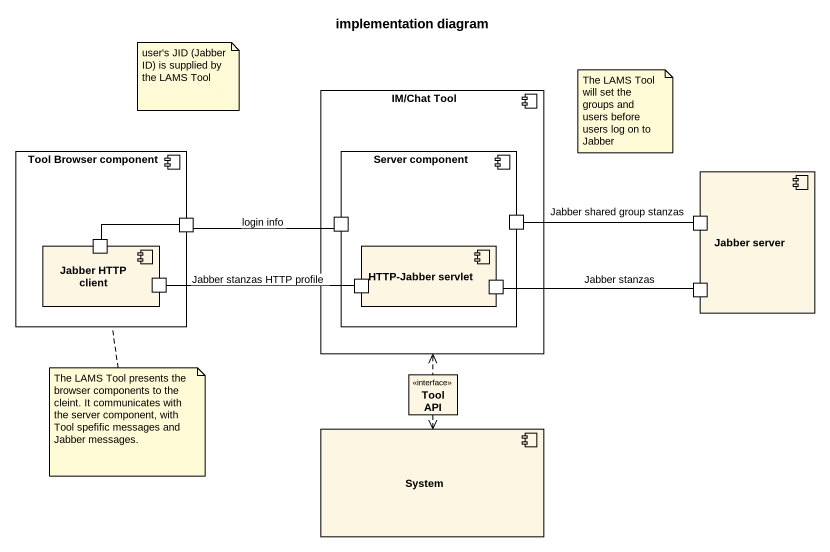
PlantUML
@startuml
title implementation diagram
allowmixing
hide circle
hide empty members
component "IM/Chat Tool" as IM_Chat_Tool {
  component "Server component" as Server_component {
    port " " as port2
    port " " as port3
    component "HTTP-Jabber servlet" as HTTP_Jabber_servlet {
      port " " as port7
      port " " as port8
    }
  }
}
component "Tool Browser component" as Tool_Browser_component {
  port " " as port1
  component "Jabber HTTP client" as Jabber_HTTP_client {
    port " " as port5
    port " " as port6
  }
}
component "Jabber server" as Jabber_server {
  port " " as port4
  port " " as port9
}
interface "Tool API" as Tool_API
component System
port1 -right- port2 : login info
port1 -left- port5
port3 -right- port4 : Jabber shared group stanzas
port7 -left- port6 : Jabber stanzas HTTP profile
port8 -right- port9 : Jabber stanzas
Tool_API .up.> IM_Chat_Tool
Tool_API ..> System
note as N1
  user's JID (Jabber ID) is supplied by the LAMS Tool
end note
note as N2
  The LAMS Tool will set the groups and users before users log on to Jabber
end note
note bottom of Tool_Browser_component : The LAMS Tool presents the browser components to the cleint. It communicates with the server component, with Tool spefific messages and Jabber messages.
@enduml
